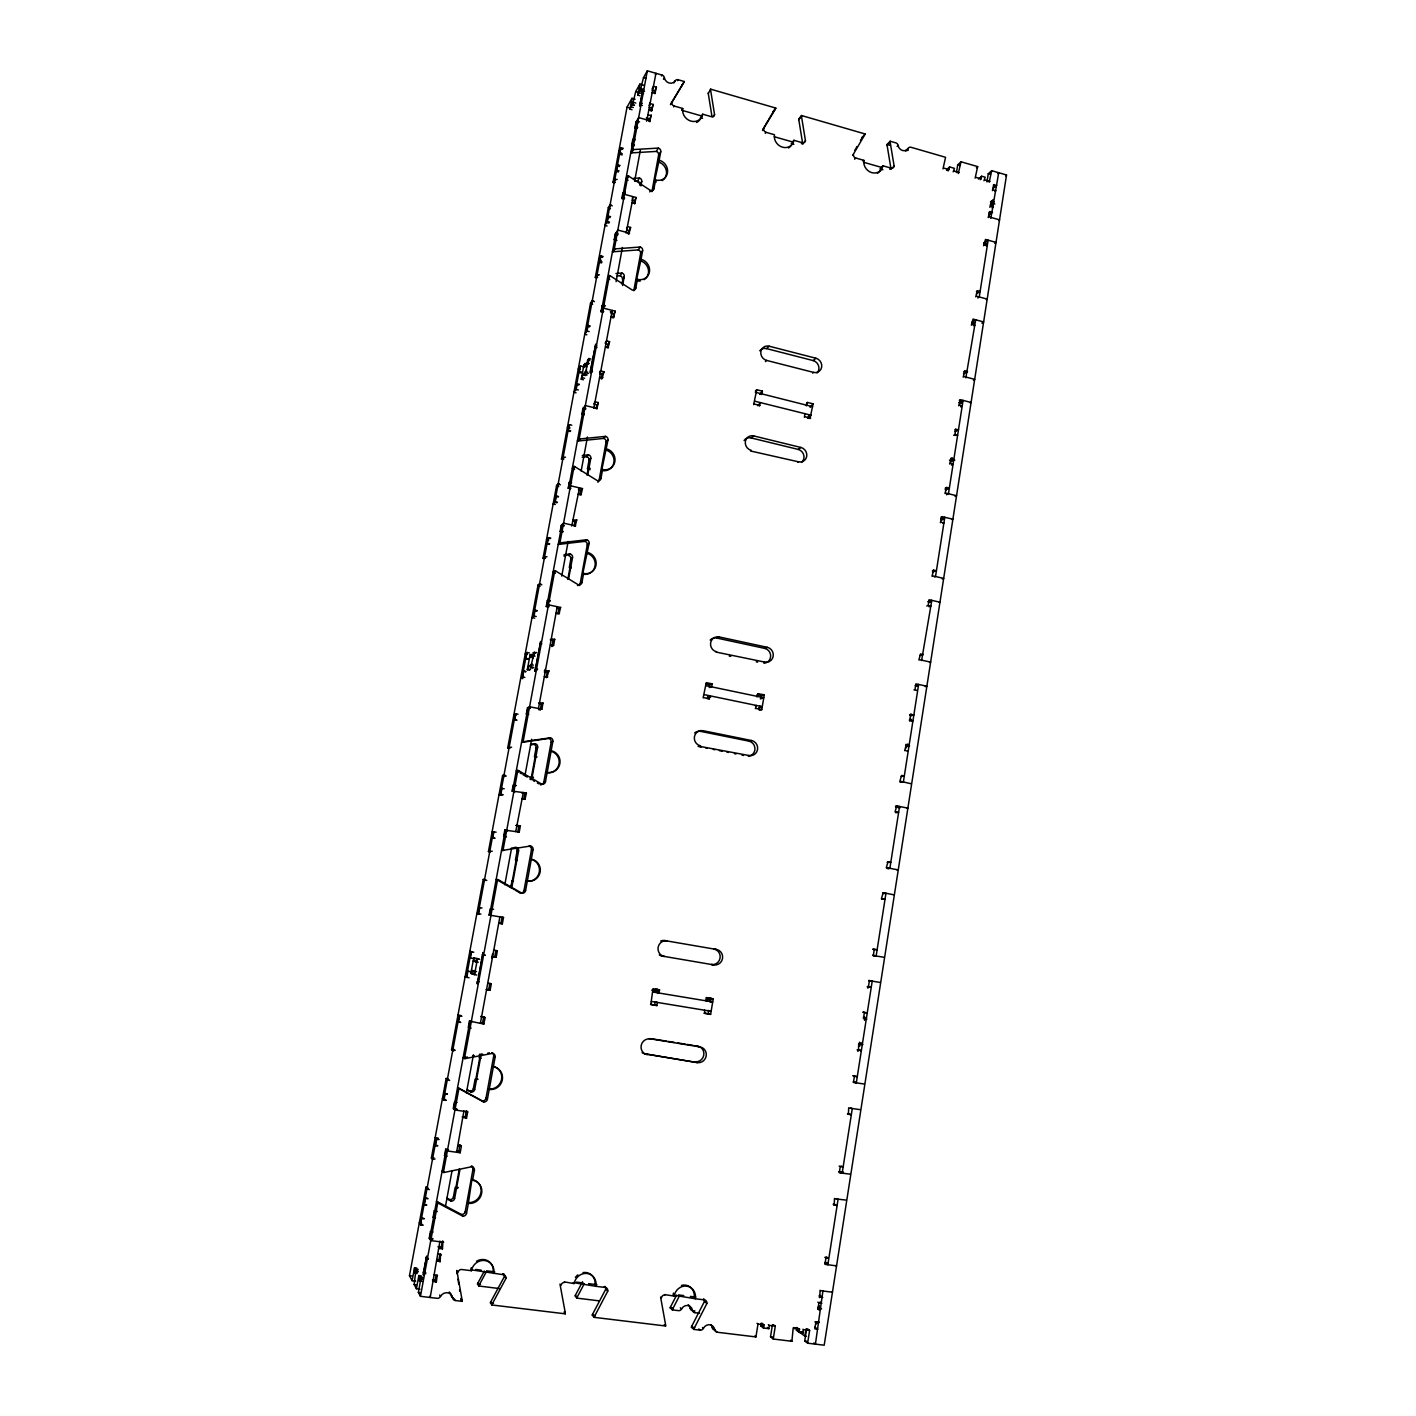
<?xml version="1.0" encoding="UTF-8"?>
<svg xmlns="http://www.w3.org/2000/svg" width="1416" height="1416" viewBox="0 0 1416 1416"><rect width="100%" height="100%" fill="white"/><g stroke="black" fill="none" stroke-linecap="round" stroke-linejoin="round"><path stroke-width="1.5" d="M815.705 1321.747L815.793 1322.916A2.85 0.92 -84.6 0 0 816.625 1323.641L817.28 1321.907M912.364 721.417L910.93 719.186L909.78 721.151M864.486 1020.334C867.052 1014.971 860.432 1017.13 865.318 1018.777M806.624 1328.863L804.731 1340.987L807.616 1343.2L824.2 1345.2L1006.528 174.982L991.713 170.681L988.262 173.761L986.987 181.956M796.889 1327.465L796.447 1330.244L799.297 1332.403L803.261 1332.881L803.031 1329.164M983.925 180.699L985.2 177.23L981.66 176.221L978.456 179.071M806.447 1336.332L804.837 1336.138L805.934 1329.075M807.616 1343.2L809.616 1330.42L807.633 1328.934M989.165 182.204L991.713 170.681M985.518 244.437L983.713 242.879M817.634 1309.18L818.926 1305.676L819.103 1310.189M819.439 1297.64L819.245 1295.392M858.008 1051.468L857.388 1049.716M859.477 1042.176L859.636 1046.247L861.016 1042.548M867.92 988.244L867.3 986.492L871.283 987.147L868.45 986.669L869.406 980.598M906.151 744.285L906.293 747.843L907.762 743.984M909.762 715.558L910.86 714.195M945.18 489.635L946.242 488.343M950.844 458.996L950.986 462.129L952.525 458.058M955.357 430.163L955.127 431.65L958.49 429.668L954.968 429.49M989.395 212.949L989.058 215.108L992.528 212.205L989.023 212.188M991.094 202.187L990.935 206.205L992.988 199.603M993.643 185.921L993.271 188.257L996.74 185.248L993.253 185.248M814.82 1327.111L817.758 1329.252L814.837 1328.881L815.828 1322.509L814.926 1321.854M821.545 1308.88L817.917 1309.251L818.908 1302.897L817.811 1302.136M819.793 1295.463L822.731 1297.445L819.811 1297.074L820.076 1290.242M835.794 1265.426L836.555 1265.886L824.944 1264.346L825.935 1258.027L824.82 1257.355M833.405 1203.865L837.121 1205.494L834.236 1205.087L834.466 1198.449M850.043 1174.13L839.281 1172.802L840.272 1166.572L839.139 1166.058M847.565 1113.542L851.317 1114.764L848.45 1114.321L848.662 1107.861M864.079 1084.001L853.441 1082.443L854.414 1076.284L853.069 1075.877M858.273 1049.858L861.353 1050.654L858.503 1050.194L858.68 1043.875M866.857 1019.113L863.441 1018.6L864.397 1012.511M873.353 955.375L874.292 949.322L877.124 949.817L872.929 949.18M881.442 898.664L883.177 892.7L893.585 894.753M886.274 867.813L888.009 861.831L890.806 862.362L887.106 862.326M895.036 811.917L896.77 805.934L907.886 808.129L906.877 808.235M899.815 781.455L901.532 775.455L904.311 776.021L901.302 776.446M904.647 750.639L906.364 744.621L909.585 745.931M909.373 720.443L911.09 714.425L913.851 715.009L910.612 715.735M913.957 689.946L914.966 689.68L915.887 683.875L926.878 686.247L925.232 686.672M918.86 659.98L920.577 653.944L923.32 654.546L919.71 655.466M926.737 606.013L928.17 605.464L929.073 599.729L939.958 602.207L939.127 602.526M931.976 576.224L933.693 570.17L936.418 570.807L932.436 572.029M940.366 522.699L942.082 516.645L952.897 519.23L952.048 519.637M944.932 493.511L946.649 487.458L949.357 488.113L946.012 489.83M949.57 463.988L951.287 457.917L954.809 460.147M953.676 435.314L954.933 434.57L955.818 428.995M958.685 405.808L960.402 399.719L971.093 402.463L970.243 402.994M963.181 377.134L964.898 371.045L967.57 371.735L963.5 373.789M971.323 325.202L973.04 319.096L983.642 321.945L981.908 323.149M975.748 296.882L977.465 290.758L980.12 291.484L976.367 293.962M983.589 245.747L985.501 239.446L996.032 242.401L994.722 243.428M988.173 217.586L989.89 211.462M989.802 207.249L991.519 201.107L994.138 201.868L992.404 203.338L994.864 204.028M992.404 190.629L994.12 184.505M772.446 1324.668L770.499 1336.828L773.242 1339.023L791.898 1341.288L793.208 1327.943M975.128 178.151L977.677 166.61L961.022 161.778L957.694 164.893L956.473 172.469M804.837 1336.138L798.907 1331.659L799.102 1330.491M799.297 1332.403L799.084 1328.668M980.385 179.673L981.66 176.221M710.92 1324.562A6.567 6 -67.6 0 1 712.266 1327.571A3.275 2.991 -68 0 0 714.744 1330.067L717.222 1332.244L755.932 1336.934L758.003 1324.066L756.994 1323.27M943.003 168.893L945.569 157.3L911.037 147.282A2.938 2.602 54.2 0 0 908.222 148.361L905.868 150.769M768.339 1324.668L769.366 1325.465L768.853 1328.668L763.419 1328.013L760.728 1325.872L761.135 1323.27M763.419 1328.013L763.932 1324.792L761.914 1323.199M948.101 170.61L949.57 166.946L954.437 168.345L953.163 171.832M773.242 1339.023L775.295 1326.19L773.401 1324.721M958.26 173.548L961.022 161.778M704.071 1013.254L710.62 1014.405L713.221 998.829L706.743 997.59M760.126 710.124L761.755 709.646L764.268 694.76L757.861 693.769M809.987 418.623L813.085 403.861L807.492 402.445L806.447 403.259M704.672 1013.431L704.602 1010.139M706.088 997.554L707.31 997.855L706.779 1000.953L705.876 1000.74M755.347 708.637L756.498 705.469L755.365 705.823M758.498 693.557L756.87 696.902M804.394 417.224L804.872 414.375M807.492 402.445L806.324 405.843M710.62 1014.405L708.195 1013.75L708.708 1010.652M710.142 1002.121L710.797 998.262M759.224 710.053L759.896 705.965M761.153 698.566L761.649 695.61L764.268 694.76M808.217 418.41L808.748 415.207M810.058 407.419L813.085 403.861M656.847 1005.572L654.652 1004.953L655.183 1001.838L657.378 1002.44L656.847 1005.572L650.811 1004.581L652.971 988.757M703.115 697.822L706.283 682.636L712.124 683.857L711.611 686.849L709.965 687.45M753.648 404.622L756.746 389.736L762.428 391.152L761.295 394.568M657.343 989.359L656.794 992.474L658.989 993.023L659.537 989.89L655.466 989.058M707.327 698.725L707.681 696.672L710.071 695.84L708.956 699.044M709.257 687.539L709.735 684.76L712.124 683.857M757.737 405.666L760.445 402.622L759.312 406.02M759.666 394.427L762.428 391.152M642.899 90.925L642.97 89.881L639.607 106.094L642.899 90.925L644.528 91.385M423.384 1272.4L423.331 1275.037L426.676 1256.081L423.384 1272.4L425.791 1272.701M492.007 958.172L492.467 954.101M468.377 1203.352L471.9 1179.546L472.59 1180.289A11.841 11.151 -55.5 0 1 481.652 1193.334A11.841 11.151 -55.5 0 1 468.377 1203.352L466.554 1213.247A3.398 3.186 -55.1 0 1 462.749 1216.132L438.588 1203.37A3.416 3.221 -53.2 0 0 437.703 1203.104L436.517 1201.494A3.398 3.204 -53.1 0 1 437.402 1201.759L461.439 1214.45A3.381 3.168 -55 0 0 465.227 1211.6L473.033 1168.997A3.363 3.168 -55.5 0 0 472.094 1166.058M489.21 1089.435L493.352 1066.761A11.594 11.116 -57.5 0 1 502.326 1079.771A11.594 11.116 -57.5 0 1 489.21 1089.435L487.423 1099.188A3.328 3.186 -56.7 0 1 483.67 1101.967L459.757 1088.993A3.345 3.204 -54.3 0 0 458.873 1088.727L457.598 1087.683A3.328 3.186 -54.2 0 1 458.465 1087.966L482.254 1100.869A3.31 3.168 -56.6 0 0 486.007 1098.09L493.671 1056.194A3.292 3.151 -57.6 0 0 491.971 1052.743M515.973 890.611L520.345 893.089A3.186 3.133 -68.9 0 0 524.009 890.505L531.442 849.848A3.168 3.133 -77.3 0 0 528.947 846.166L530.54 846.007A3.186 3.151 -77.7 0 1 533.053 849.706L531.336 859.123A11.186 11.009 -73.4 0 1 540.151 872.061A11.186 11.009 -73.4 0 1 527.318 881.106L531.336 859.123M547.195 772.393L545.496 781.685A3.168 3.115 78.5 0 1 541.868 784.199L540.222 784.641A3.151 3.115 78.6 0 0 543.832 782.145L551.16 742.126A3.133 3.098 66.4 0 0 548.682 738.462L522.486 742.285A3.151 3.115 60.8 0 1 521.584 742.232L523.141 741.577A3.168 3.133 61 0 0 524.044 741.63L550.364 737.789A3.151 3.098 66.5 0 1 552.86 741.471L551.16 750.745A11.045 10.886 72.3 0 1 559.886 763.649A11.045 10.886 72.3 0 1 547.195 772.393L551.16 750.745M579.109 585.605A3.115 3.009 50.5 0 0 580.135 583.852L587.251 545.001L589.091 543.425A3.115 2.991 49.3 0 0 586.631 539.761L560.842 542.77A3.133 3.009 46.7 0 1 559.957 542.7L558.24 544.293A3.115 3.009 46.6 0 0 559.125 544.346L584.808 541.355L586.631 539.761M597.835 482.183A3.098 2.956 47.8 0 0 599.092 480.307L606.083 442.04L607.995 440.004A3.115 2.938 47.3 0 0 605.57 436.358L580.064 438.942A3.133 2.956 45.4 0 1 579.179 438.854L577.392 440.907A3.115 2.938 45.3 0 0 578.277 440.995L603.676 438.411L605.57 436.358M642.634 250.65L640.598 253.535L633.784 290.705L635.819 287.979L637.395 279.359A10.815 9.947 45.9 0 0 649.431 271.978A10.815 9.947 45.9 0 0 641.076 259.252L642.634 250.65A3.08 2.832 45.7 0 0 640.244 247.021L615.234 248.862A3.098 2.85 44.4 0 1 614.385 248.756L612.455 251.659A3.098 2.832 44.4 0 0 613.305 251.747L638.209 249.924L640.244 247.021M660.741 151.724L658.617 155.034L651.926 191.638L654.015 188.487L655.573 179.991A10.762 9.753 45.5 0 0 667.467 172.876A10.762 9.753 45.5 0 0 659.183 160.185L660.741 151.724A3.08 2.779 45.3 0 0 658.369 148.096L633.607 149.547A3.098 2.797 44.3 0 1 632.757 149.441L630.775 152.769A3.08 2.779 44.2 0 0 631.625 152.875L656.263 151.423L658.369 148.096M586.525 553.178A10.903 10.496 50.2 0 1 595.074 565.993A10.903 10.496 50.2 0 1 582.684 574.153L589.091 543.425M605.428 449.863A10.868 10.301 47.8 0 1 613.907 462.625A10.868 10.301 47.8 0 1 601.658 470.501L607.995 440.004M640.262 281.005A10.779 9.93 45.9 0 1 636.368 280.74L641.076 259.252M656.387 181.921A10.744 9.735 45.5 0 1 654.511 181.584L659.183 160.185M472.59 1180.289L474.395 1170.448A3.381 3.186 -55.6 0 0 471.794 1166.713L471.209 1166.094M493.352 1066.761L495.122 1057.062A3.31 3.168 -57.8 0 0 492.573 1053.345L491.671 1052.814M520.345 893.089L521.902 893.177A3.204 3.151 -69.2 0 0 525.584 890.558L527.318 881.106M580.135 583.852L581.941 582.472L583.604 573.445A10.939 10.514 50.2 0 0 596.012 565.25A10.939 10.514 50.2 0 0 587.445 552.417M599.092 480.307L600.968 478.431L602.596 469.546A10.886 10.319 47.8 0 0 614.88 461.651A10.886 10.319 47.8 0 0 606.384 448.854M456.925 1270.842L462.147 1300.384A3.451 3.204 -55 0 1 462.112 1301.357L455.315 1300.525A3.451 3.204 -54.8 0 1 452.678 1297.941A6.903 6.407 -54.3 0 0 440.5 1296.454A3.451 3.204 -53.8 0 1 437.031 1298.313L420.446 1296.313L437.703 1203.104M471.794 1166.713L444.323 1172.413A3.398 3.204 -53.5 0 1 443.385 1172.43L458.873 1088.727M492.573 1053.345L465.404 1058.548A3.328 3.186 -54.9 0 1 464.466 1058.548L497.6 879.548A3.221 3.168 -63.8 0 1 498.467 879.849L521.902 893.177M503.016 850.273A3.204 3.168 -70.9 0 0 503.937 850.308L502.45 850.432A3.186 3.151 -70.3 0 1 501.547 850.414L503.016 850.273L517.813 770.393A3.168 3.151 73.5 0 1 518.663 770.693L541.868 784.199M523.141 741.577L554.789 570.666A3.151 3.044 47.4 0 1 555.621 570.984L578.383 584.826A3.133 3.027 50.6 0 0 581.941 582.472M559.957 542.7L574.082 466.395A3.133 2.974 45.7 0 1 574.914 466.714L597.446 480.697A3.115 2.956 47.9 0 0 600.968 478.431M579.179 438.854L609.429 275.5A3.115 2.867 44.5 0 1 610.243 275.837L632.368 290.103A3.098 2.85 45.9 0 0 635.819 287.979M614.385 248.756L627.89 175.761A3.098 2.814 44.3 0 1 628.704 176.115L650.599 190.523A3.08 2.797 45.4 0 0 654.015 188.487M632.757 149.441L647.324 70.8L662.015 75.066A3.08 2.744 44.8 0 1 664.37 77.703A6.142 5.487 45.1 0 0 675.184 80.836A3.062 2.744 45.4 0 1 678.211 79.756L684.229 81.508A3.062 2.744 45.5 0 1 683.981 82.27L670.741 104.165M445.598 1205.6L451.952 1171.209M466.36 1093.099L473.44 1054.778M504.786 884.858L511.477 848.626M524.894 775.88L531.655 739.24M561.763 576.082L568.152 541.461M581.162 471.032L587.428 437.031M616.102 281.642L622.403 247.464M634.97 179.336L640.421 149.831M545.337 669.131L544.505 672.742M600.384 370.726L599.676 373.966M649.254 105.811L649.838 102.678M432.57 1280.984L436.323 1282.259L435.137 1280.241L436.039 1275.285M436.624 1260.842L440.111 1261.674L438.907 1259.762L439.969 1253.957M438.252 1246.983L439.226 1248.487L442.465 1248.894L441.243 1247.053L442.305 1241.266M460.076 1144.889L461.368 1146.217L460.165 1152.766L458.873 1151.42L459.687 1144.836M466.537 1110.852L467.705 1111.861L466.501 1118.392L465.174 1117.206L466.377 1110.71M483.883 1024.034L482.484 1023.325L483.653 1016.918L480.714 1016.44L485.069 1017.591L483.883 1024.034L469.439 1021.095L468.254 1027.503L470.608 1027.874M490.025 983.43L491.281 983.872L490.095 990.297L488.662 989.731L489.848 983.359M496.184 957.234L494.733 956.844L495.901 950.508L497.352 950.862L496.184 957.234L492.325 956.526M518.822 826.077L517.69 832.307L519.23 832.095L520.38 825.829L516.132 825.44L520.38 825.829M523.778 799.261L524.84 793.438L526.416 793.031L524.982 799.35M540.222 710L541.355 703.876L543.001 703.044L541.868 709.204L538.7 709.699M546.204 677.556L547.249 671.839L548.93 670.865L546.753 677.574M551.921 646.51L553.036 640.457L554.736 639.324L553.603 645.413L552.134 646.386M557.922 613.995L558.895 608.703L560.612 607.429L548.452 604.827L546.24 606.544L548.505 607.021M574.117 526.044L574.949 521.566L576.737 519.884L572.719 520.15M579.87 494.839L580.684 490.396L582.507 488.573L570.489 485.776L568.17 488.237L570.4 488.75M595.8 408.445L598.331 402.569L595.375 401.843L593.977 403.507M601.251 378.886L602.119 374.143L604.013 371.788L601.039 371.063L599.552 372.107M606.986 347.752L609.553 341.645L606.597 340.902L605.305 342.619M612.509 317.75L615.181 311.166L603.375 308.139L600.88 311.644L603.074 312.21M628.014 233.64L630.598 227.445L627.677 226.666L626.562 228.348M633.642 203.09L636.103 197.497L624.456 194.311L621.836 198.488L624.014 199.09M648.74 121.157L651.254 115.227L647.855 115.28M650.652 110.784L653.236 104.465L650.369 103.633L649.325 105.403M653.962 92.854L656.422 87.19L653.555 86.358L652.121 88.836M436.323 1282.259L437.243 1275.073M440.111 1261.674L440.571 1253.833M442.465 1248.894L442.925 1241.106M503.512 917.462L502.025 917.267L500.857 923.586L502.344 923.816L503.512 917.462L489.086 915.055L490.255 908.753L493.653 909.302M559.055 613.818L560.612 607.429M575.179 526.292L576.737 519.884M580.949 494.98L582.507 488.573M596.791 408.994L598.331 402.569M601.977 378.815L604.013 371.788M608.013 348.088L609.553 341.645M613.376 317.945L615.181 311.166M628.793 234.295L630.598 227.445M634.563 203.957L636.103 197.497M649.714 121.723L651.254 115.227M651.555 111.174L653.236 104.465M654.865 93.686L656.422 87.19M446.943 1198.078L449.81 1199.6A3.221 3.044 -54.1 0 0 453.439 1196.874L455.173 1187.458A11.257 10.638 -54.5 0 0 458.182 1187.44M466.961 1089.541L469.811 1091.081A3.168 3.027 -55.5 0 0 473.387 1088.444L475.103 1079.169A11.045 10.585 -56.1 0 0 478.077 1079.204M480.661 1058.23A11.062 10.62 -56.2 0 0 479.723 1058.035L479.705 1054.159M510.45 887.106L512.327 880.929A10.673 10.532 -69.8 0 0 513.265 881.053M517.3 860.486A10.655 10.514 -69.7 0 0 515.442 859.972L517.106 851.016A3.044 3.009 -73.4 0 0 514.698 847.494L514.875 847.476M530.257 779.561L531.425 777.119A10.532 10.425 72.5 0 0 533.319 777.295M536.292 757.241A10.514 10.408 72.5 0 0 534.452 756.71L536.08 747.878A3.009 2.974 65.6 0 0 533.708 744.374L530.575 744.834M571.073 568.099A10.425 10.071 49.1 0 0 569.285 567.533L570.86 558.966L572.542 557.515A2.991 2.885 48.3 0 0 570.205 554.01L564.028 554.736M590.153 469.67A10.39 9.877 46.9 0 0 587.481 468.643L589.038 460.2L590.791 458.324A2.974 2.832 46.5 0 0 588.472 454.819L582.365 455.456M621.518 283.82L624.244 276.545A2.956 2.726 45.1 0 0 621.943 273.058L615.96 273.518M639.696 185.036L641.731 181.478A2.956 2.673 44.8 0 0 639.466 178.009L633.518 178.381M457.757 1188.272A11.293 10.655 -54.6 0 1 455.775 1188.183L459.315 1168.979M476.714 1079.753A11.062 10.62 -56.2 0 1 475.758 1079.647L479.723 1058.035M512.327 880.929L516.185 859.937A10.673 10.532 -69.8 0 1 517.106 860.149M531.425 777.119L535.23 756.427A10.532 10.425 72.5 0 1 537.071 756.958M567.816 579.392L570.117 566.842A10.443 10.089 49.1 0 1 571.02 567.073M586.985 475.156L588.366 467.74A10.408 9.894 47 0 1 590.136 468.324M446.677 1198.839L450.996 1201.122A3.239 3.062 -54.2 0 0 454.642 1198.379L459.828 1170.253M466.802 1089.771L471.085 1092.09A3.186 3.044 -55.6 0 0 474.696 1089.435L481.175 1054.212M511.831 887.531L518.575 850.892A3.044 3.009 -73.8 0 0 516.698 847.511M531.885 778.552L537.638 747.294A3.009 2.974 65.7 0 0 535.248 743.754L530.522 744.444M568.683 578.542L572.542 557.515M587.835 474.431L590.791 458.324M622.597 285.483L624.244 276.545M640.917 185.885L641.731 181.478M415.667 1281.126L412.127 1280.701L409.472 1275.674L425.951 1187.174A3.239 3.062 -52.3 0 1 426.8 1187.422L428.234 1188.183M435.031 1158.996L433.385 1159.332A3.239 3.08 -52.6 0 1 432.482 1159.35L431.367 1158.023L446.182 1078.461A3.186 3.044 -53 0 1 447.031 1078.726L448.447 1079.488M455.244 1050.265L453.616 1050.583A3.186 3.062 -53.6 0 1 452.731 1050.566L451.527 1049.752L483.228 879.442L484.573 879.442A3.08 3.044 -60.2 0 1 485.405 879.725L486.803 880.522M488.431 851.565L489.777 851.441A3.062 3.044 -65.7 0 0 490.662 851.476L489.299 851.582A3.044 3.027 -65.2 0 1 488.431 851.565L502.591 775.472L504.007 774.995A3.027 3.009 74.1 0 1 504.822 775.278L506.22 776.092M510.149 747.825L508.574 748.055A3.009 2.991 58.7 0 1 507.707 748.002L538.045 585.02L539.602 583.693A3.009 2.92 46.2 0 1 540.416 583.994L541.779 584.826M545.408 558.205L543.868 558.4A2.991 2.885 45.5 0 1 543.018 558.329L556.594 485.476L558.205 483.706A2.991 2.85 44.8 0 1 559.001 484.006L560.364 484.856M563.851 459.103L562.329 459.262A2.991 2.832 44.5 0 1 561.479 459.173L590.543 303.059L592.295 300.493A2.974 2.761 43.9 0 1 593.092 300.829L594.419 301.679M597.64 277.465L596.136 277.571A2.956 2.744 43.8 0 1 595.304 277.483L608.314 207.656L610.119 204.701A2.974 2.708 43.8 0 1 610.898 205.037L612.225 205.904M615.305 182.469L613.818 182.576A2.956 2.69 43.7 0 1 613.004 182.469L627.023 107.191L631.979 98.306L635.111 99.209M445.863 1100.055L443.58 1099.719L459.209 1015.679M478.201 913.639L493.423 831.847L496.113 832.183M501.211 795.226L498.998 794.801L500.397 794.429L515.353 714.036M522.185 677.273L526.734 652.865M533.513 616.42L548.08 538.133L550.258 538.611M569.073 425.349L554.753 502.308L556.913 502.804M575.622 390.126L579.976 366.744M586.472 331.84L600.419 256.845L602.526 257.411M423.048 1225.265L420.729 1224.964L421.561 1218.061L423.88 1218.362M426.8 1205.14L424.481 1204.839L425.296 1197.971L427.614 1198.29M437.81 1145.898L435.509 1145.562L436.677 1139.278L435.172 1137.632L438.217 1138.057M460.82 1015.484L457.988 1015.042L459.634 1015.909L458.483 1022.087L460.749 1022.44M467.935 971.252L466.784 977.394L469.068 977.766M470.395 957.977L471.546 951.853L473.811 952.225M479.139 913.869L476.891 913.479L478.643 913.709L479.776 907.621M501.972 788.323L500.857 794.305L503.087 794.712M518.044 714.23L515.831 713.788L514.734 719.7L516.946 720.142M522.893 678.618L520.716 678.175L522.681 676.954L523.778 671.078L525.991 671.538M527.832 659.166L525.637 658.705L527.23 652.51L529.425 652.971M534.717 618.173L531.991 617.606L534.027 616.013L535.106 610.19L537.301 610.668M549.178 544.364L547.019 543.886L548.611 537.62L550.789 538.098M555.284 504.485L553.143 503.99L555.284 501.742L556.346 496.007L558.524 496.52M570.17 431.508L568.011 430.995L569.621 424.676L571.781 425.189M576.064 392.816L573.94 392.303L576.188 389.4L577.232 383.771L579.374 384.302M581.056 372.886L578.932 372.355L580.542 365.983L582.684 366.514M586.861 334.813L584.737 334.264L587.038 331.025L588.082 325.45L590.207 325.999M601.517 262.916L599.393 262.367L601.021 255.924L603.128 256.491M607.092 225.976L605.004 225.409L607.411 221.569L608.438 216.082L610.544 216.648M618.42 171.956L616.332 171.389L617.96 164.911L620.049 165.477M622.137 154.928L619.518 154.202L621.146 147.707L623.252 148.291M412.127 1280.701L414.534 1267.798L416.888 1268.099M632.049 109.74L629.961 109.138L631.979 98.306M417.047 1273.674L414.64 1272.294L414.534 1267.798M629.961 109.138L632.917 102.058L635.819 103.085M475.192 974.261L470.873 973.376L473.758 957.871L478.077 958.703M529.513 670.193L527.301 669.733L530.044 654.918L534.416 654.918M583.427 379.789L581.268 379.258L583.905 365.062L585.074 363.505L588.33 364.319M415.277 1273.462L415.879 1270.223L417.649 1270.435M634.527 105.386L632.421 104.784L632.917 102.058M471.74 973.695L472.325 970.58L474.625 970.951M527.301 669.733L528.876 666.122L531.655 666.688M531.071 654.227L530.522 657.201L533.319 657.767M581.268 379.258L582.967 374.886L585.675 375.559M585.074 363.505L584.543 366.355L586.72 366.886M420.003 1289.179L416.41 1288.737L414.162 1284.524L415.879 1270.223M643.607 85.19L639.89 84.11L635.731 91.562L632.421 104.784M478.289 962.207L475.971 961.818L476.555 958.685L477.44 958.951L474.519 974.668L473.634 974.35L474.218 971.217L476.537 971.606M532.805 668.157L530.558 667.697L531.106 664.688L533.354 665.148M536.646 652.475L533.336 652.723L532.788 655.714L535.018 656.174M587.162 374.974L584.985 374.444L585.516 371.558L587.693 372.107M591.021 359.062L588.844 358.531L587.64 360.106L587.109 362.974L589.286 363.505M416.41 1288.737L418.853 1275.568L421.26 1275.869M530.558 667.697L534.381 652.015M584.985 374.444L588.844 358.531M639.979 95.739L637.837 95.138L639.89 84.11M422.481 1281.445L419.472 1281.073L418.853 1275.568M637.837 95.138L640.581 88.412L643.554 89.42M419.472 1281.073L420.074 1277.781L422.481 1278.064M642.209 91.81L640.067 91.19L640.581 88.412M420.446 1296.313L418.357 1292.383L420.817 1279.091L420.074 1277.781M647.324 70.8L643.466 77.703L640.067 91.19M443.686 1242.239L430.765 1240.593L429.225 1238.186L430.446 1231.566L432.853 1231.885M435.296 1218.061L433.101 1217.264L434.323 1210.68L436.73 1210.999M446.713 1156.412L444.5 1155.704L445.704 1149.172L448.093 1149.509M519.23 832.095L504.822 830.095L503.671 836.343L505.99 836.768M528.628 714.407L526.345 713.947L527.478 707.823L529.584 706.743L541.868 709.204M546.24 606.544L547.355 600.508L550.187 600.561M562.984 531.956L560.17 531.319L561.285 525.371L563.586 523.141L575.622 525.867M568.17 488.237L569.25 482.307L571.515 482.077M584.082 414.888L581.852 414.339L582.932 408.481L585.339 405.56L597.251 408.445M600.88 311.644L602.561 305.006L605.322 305.714M616.933 240.437L614.208 239.711L615.252 234.012L617.836 230.047L629.536 233.18M621.836 198.488L622.898 192.824L625.182 192.222M633.802 146.184L631.642 145.583L632.687 139.954L633.341 138.839L634.97 139.281M637.094 128.413L634.934 127.794L635.979 122.201L638.669 117.581L650.227 120.856M467.705 1111.861L454.943 1109.985L453.616 1108.799L469.882 1021.325M489.564 915.125L505.317 830.024L507.636 830.449M514.84 791.544L512.521 791.101L528.009 707.558L530.292 708.018M477.971 981.571L483.051 952.525L477.157 983.819L477.298 981.306L479.157 981.748M717.222 1332.244A3.292 3.009 -68.1 0 1 714.744 1329.748A6.602 6.036 -67.7 0 0 703.38 1328.367A3.31 3.027 -67.4 0 1 700.177 1330.173L693.805 1329.412L691.415 1327.235A3.292 3.009 -67.1 0 1 691.698 1326.332L704.442 1301.463A3.275 3.009 -67.9 0 0 703.929 1299.074M693.805 1329.412A3.31 3.027 -67.1 0 1 694.088 1328.491L706.885 1303.499A3.292 3.027 -67.9 0 0 704.407 1299.906L703.486 1299.127M699.61 1313.252L694.867 1312.667A3.151 2.885 -67.4 0 1 692.477 1310.278A6.301 5.788 -67 0 0 681.574 1308.933A3.151 2.903 -66.7 0 1 678.512 1310.65L672.388 1309.906L670.193 1307.906A3.151 2.885 -66.4 0 1 670.476 1307.039L676.6 1295.144M672.388 1309.906A3.151 2.903 -66.5 0 1 672.653 1309.021L679.591 1295.587M660.599 1297.074L665.644 1325.057A3.328 3.062 -65.6 0 1 665.609 1325.995L594.207 1317.358L592.277 1315.198A3.345 3.08 -62.4 0 1 592.561 1314.296L605.783 1289.126A3.328 3.08 -63.1 0 0 605.075 1286.454M594.207 1317.358A3.363 3.098 -62.5 0 1 594.49 1316.42L607.765 1291.127A3.345 3.098 -63.2 0 0 605.234 1287.48L604.243 1286.471M598.614 1300.791L576.861 1298.118L575.091 1296.153A3.186 2.956 -61.7 0 1 575.374 1295.268L582.525 1281.745M576.861 1298.118A3.204 2.974 -61.8 0 1 577.144 1297.233L584.312 1283.639M954.827 435.402L955.641 434.57L955.995 435.491M559.975 1284.047L565.285 1312.88A3.381 3.133 -60.7 0 1 565.25 1313.836L491.883 1304.968L490.414 1302.844A3.398 3.151 -57 0 1 490.715 1301.923L504.432 1276.453A3.381 3.151 -57.4 0 0 503.724 1273.745M491.883 1304.968A3.416 3.168 -57 0 1 492.184 1304.03L505.955 1278.418A3.398 3.168 -57.5 0 0 503.37 1274.719L502.609 1273.727M499.689 1288.595L478.838 1286.011L477.511 1284.082A3.257 3.027 -56.2 0 1 477.794 1283.197L484.378 1271.037M478.838 1286.011A3.275 3.027 -56.3 0 1 479.121 1285.126L486.555 1271.373M655.307 74.446L655.962 73.296L646.652 121.192M854.786 150.291L855.494 149.052M856.202 147.813L856.91 146.591M860.45 140.432L861.158 139.211M852.733 155.282L864.804 134.697A2.956 2.637 52.4 0 0 865.052 133.954L801.509 115.528L798.819 118.909A2.974 2.655 50.2 0 0 798.801 119.723L802.748 144.007M652.068 92.748L655.396 92.783M661.484 75.968L662.015 75.066M621.146 147.707L618.686 151.972L620.757 152.556M634.934 127.794L635.607 126.661L637.766 127.263M663.449 79.296L664.37 77.703M648.811 110.129L652.21 110.076M762.693 129.635L763.419 128.396M764.162 127.139L764.888 125.9M765.614 124.661L767.808 120.926M768.552 119.687L773.738 111.174M762.498 130.449L775.508 108.802A3.009 2.69 49.1 0 0 775.756 108.058L710.62 89.155L708.283 93.544L711.982 116.572M617.96 164.911L617.341 165.955L619.429 166.522M631.642 145.583L632.315 144.467L634.474 145.069M613.004 182.469L614.827 179.407A2.974 2.69 43.8 0 0 615.659 179.513L617.146 179.407M613.818 182.576L615.659 179.513M631.625 152.875L633.607 149.547M673.963 82.871L675.184 80.836M677.662 80.659L678.211 79.756M670.423 104.678L684.229 81.508M627.89 175.761L625.907 178.982A3.08 2.797 44.3 0 1 626.722 179.336L628.085 180.221M608.314 207.656A2.956 2.69 43.7 0 1 609.092 207.993L610.898 205.037M626.722 179.336L628.704 176.115M673.627 106.908L674.175 106.023A3.062 2.744 45.5 0 1 671.821 102.412M608.438 216.082L607.836 217.055L609.924 217.621M681.786 110.023L682.76 108.483L674.175 106.023M634.563 181.248L637.519 181.071L639.466 178.009M632.191 198.258L633.2 196.7L626.12 233.144M631.642 203.178L635.058 203.196M601.021 255.924L598.649 259.588L601.269 260.279M614.208 239.711L616.491 239.18M654.511 181.584L655.573 179.991M649.696 191.903L650.599 190.523M696.53 122.449A10.673 9.576 46.2 0 0 701.575 115.935L702.708 114.2L711.239 116.643A3.044 2.726 47 0 0 714.567 114.661L710.602 89.987A3.044 2.708 46.8 0 1 710.62 89.155M595.304 277.483L597.074 274.828A2.974 2.744 43.9 0 0 597.906 274.916L599.41 274.793M596.136 277.571L597.906 274.916M613.305 251.747L615.234 248.862M713.098 116.82L714.567 114.661M609.429 275.5L607.517 278.279A3.098 2.867 44.5 0 1 608.331 278.616L609.712 279.501M590.543 303.059A2.956 2.744 43.9 0 1 591.339 303.378L593.092 300.829M608.331 278.616L610.243 275.837M617.093 275.961L620.084 275.731L621.943 273.058M588.082 325.45L587.498 326.282L589.622 326.813M610.951 312.157L612.225 310.405L593.817 408.268M636.368 280.74L637.395 279.359M610.685 316.865L614.101 316.954M580.542 365.983L578.259 369.027L580.383 369.558M773.508 111.067L773.171 111.492A2.991 2.673 49 0 1 772.924 112.253M773.826 110.643L775.773 108.058M773.897 110.961L775.508 108.802M583.374 367.894L588.313 361.399M765.277 133.387L766.074 132.343L774.446 134.732A10.514 9.399 49.9 0 0 782.499 147.193A10.514 9.399 49.9 0 0 793.916 140.308L802.217 142.697A2.991 2.673 50.6 0 0 805.456 140.733L801.491 116.342A2.991 2.655 50.3 0 1 801.509 115.528M581.799 376.408L586.702 370.019M577.232 383.771L576.666 384.515L578.808 385.028M798.801 119.723L801.491 116.342M599.499 377.506L602.933 377.647M788.553 147.972A10.478 9.381 49.9 0 0 792.571 141.954L793.916 140.308M569.621 424.676L567.409 427.366L570.082 428.004M801.368 143.724L802.217 142.697M802.907 143.812L805.456 140.733M581.852 414.339L584.118 414.021M561.479 459.173L563.125 457.297A2.991 2.85 44.6 0 0 563.957 457.368L565.497 457.209M562.329 459.262L563.957 457.368M578.277 440.995L580.064 438.942M865.052 133.954L861.848 137.972A2.956 2.62 52.4 0 0 862.096 137.228M854.627 159.212L855.724 158.008L863.884 160.344A10.337 9.204 53.3 0 0 871.796 172.646A10.337 9.204 53.3 0 0 882.876 165.778L890.983 168.097A2.938 2.62 53.9 0 0 894.133 166.15L890.151 142.042A2.938 2.602 53.5 0 1 890.168 141.228L895.85 142.874A2.938 2.602 53.7 0 1 898.08 145.423A5.876 5.204 53.9 0 0 908.222 148.361M574.082 466.395L572.312 468.324A3.115 2.974 45.6 0 1 573.144 468.643L574.56 469.51M556.594 485.476A2.991 2.85 44.7 0 1 557.391 485.776L559.001 484.006M573.144 468.643L574.914 466.714M582.153 457.191L586.72 456.713L588.472 454.819M863.052 161.247L863.884 160.344M556.346 496.007L557.975 497.087M894.133 166.15L891.053 169.283L887.106 145.282A2.92 2.602 53.5 0 1 887.106 144.467L890.168 141.228M887.106 145.282L890.151 142.042M587.481 468.643L588.366 467.74M897.125 146.432L898.08 145.423M877.477 173.318A10.319 9.186 53.3 0 0 881.354 167.353L882.876 165.778M908.293 150.096L907.904 150.485A2.92 2.584 54.2 0 0 905.744 150.839M889.832 169.283L890.983 168.097M578.489 488.909L579.498 487.865L571.728 526.026M577.958 494.272L581.41 494.52M601.658 470.501L602.596 469.546M548.611 537.62L546.505 539.655L548.665 540.133M560.17 531.319L563.002 531.283M946.685 169.654L949.57 166.946M759.737 350.761A7.505 6.921 53.8 0 1 766.569 348.619L769.171 346.212L815.899 358.23A7.487 6.885 56.2 0 1 821.669 367.08A7.487 6.885 56.2 0 1 813.51 372.39L812.642 373.098M543.018 558.329L544.594 556.877A3.009 2.903 45.6 0 0 545.443 556.948L547.001 556.754M543.868 558.4L545.443 556.948M559.125 544.346L560.842 542.77M976.403 167.778L977.677 166.61M765.419 361.611L766.711 360.443L813.51 372.39M997.731 173.566L998.705 172.717L990.811 218.329M755.471 390.851L756.746 389.736M1005.555 175.832L1006.528 174.982M563.904 556.01L570.205 554.01M995.023 191.39L995.89 190.629L993.271 189.886M554.789 570.666L553.09 572.117A3.133 3.027 47.3 0 1 553.922 572.436L555.355 573.303M538.045 585.02A2.991 2.903 46.1 0 1 538.859 585.321L540.416 583.994M553.922 572.436L555.621 570.984M990.439 202.028L991.519 201.107M992.421 207.993L993.289 207.267L990.669 206.506M766.569 348.619L813.12 360.567L815.899 358.23M535.071 671.379L540.7 641.43L535.036 671.379M998.669 220.56L999.554 219.852L989.041 216.878M983.554 243.888L988.138 240.189L979.253 296.953L977.837 298.015M986.421 246.313L987.288 245.623L984.651 244.879M744.073 440.482A7.54 7.045 56.1 0 1 751.206 437.951L753.737 435.933L800.89 447.456A7.522 6.992 58.7 0 1 806.713 456.341A7.522 6.992 58.7 0 1 798.482 461.811L797.792 462.271M535.106 610.19L536.788 611.075M582.684 574.153L583.604 573.445M750.462 450.978L798.482 461.811M577.48 585.516L578.383 584.826M807.474 418.021L811.173 415.242L754.781 401.206M976.403 291.572L977.465 290.758M557.143 607.11L538.399 708.797M555.815 613.323L559.497 613.5M986.332 299.75L987.2 299.112L976.615 296.245M971.995 322.459L975.695 319.804L965.836 377.842M751.206 437.951L798.146 449.403L800.89 447.456M973.978 325.91L974.827 325.308L972.173 324.583M527.23 652.51L525.23 653.873L527.425 654.334M551.266 638.97L554.736 639.324M529.495 657.874L533.832 655.006M963.623 371.877L964.898 371.045M973.412 380.178L974.686 379.346L964.03 376.585M527.849 666.777L532.168 664.015M523.778 671.078L525.478 671.857M959.34 400.374L960.402 399.719M959.411 402.693L963.075 400.409L948.472 493.741L946.525 494.75M960.721 406.888L962.207 405.967L959.535 405.277M544.328 676.582L547.797 676.972M951.41 465.121L953.092 464.2L950.402 463.528M945.198 488.219L946.649 487.458M515.831 713.788L513.884 714.797L516.097 715.222M538.806 703.009L543.001 703.044M955.074 496.45L956.561 495.706L945.782 493.087M526.345 713.947L528.593 714.036M940.843 517.247L942.082 516.645M940.897 519.159L944.791 517.283L935.516 576.524L934.418 576.967M943.074 523.354L943.906 522.947L941.197 522.309M710.195 640.032A7.611 7.292 66.1 0 1 716.761 638.05L719.186 636.935L767.277 647.307A7.593 7.222 68.9 0 1 773.189 656.245A7.593 7.222 68.9 0 1 764.782 662.104L763.967 662.405M716.018 652.068L764.782 662.104M932.454 570.701L933.693 570.17M507.707 748.002L509.14 747.418A3.027 3.009 59 0 0 510.008 747.453L511.583 747.223M508.574 748.055L510.008 747.453M522.486 742.285L524.044 741.63M716.761 638.05L764.658 648.369L767.277 647.307M942.277 578.949L943.675 578.401L932.808 575.887M533.708 744.374L535.248 743.754M548.682 738.462L550.364 737.789M536.08 747.878L537.638 747.294M551.16 742.126L552.86 741.471M928.223 601.694L931.799 600.349L921.586 660.582M929.038 606.774L930.896 606.083L928.17 605.464M517.813 770.393L516.274 770.906A3.151 3.133 73.5 0 1 517.123 771.207L518.575 772.056M502.591 775.472A3.027 3.009 74.2 0 1 503.423 775.756L504.822 775.278M517.123 771.207L518.663 770.693M760.286 698.831L763.755 697.734L705.77 685.627M758.781 707.717L762.268 706.673L704.212 694.619M929.515 662.458L930.631 662.122L919.674 659.732M694.601 732.975A7.664 7.399 74.8 0 1 700.708 731.382L703.062 730.691L751.595 740.533A7.664 7.328 76.7 0 1 757.56 749.489A7.664 7.328 76.7 0 1 749.082 755.525L748.427 755.666M543.832 782.145L545.496 781.685M512.521 791.101L526.416 793.031M698.849 746.197L749.082 755.525M916.913 690.477L914.966 689.68M700.708 731.382L749.029 741.17L751.595 740.533M521.796 798.783L525.265 799.279M909.692 714.744L911.09 714.425M911.32 721.187L912.948 720.832L910.187 720.266M431.367 1158.023A3.221 3.062 -52.5 0 0 432.269 1158.005L433.916 1157.668M464.466 1058.548L463.156 1057.646A3.31 3.186 -54.7 0 0 464.076 1057.663L467.475 1057.009M472.555 1056.035L474.254 1055.716M479.316 1054.743L482.697 1054.106M487.759 1053.132L489.44 1052.814M451.527 1049.752A3.168 3.044 -53.4 0 0 452.412 1049.769L454.04 1049.451M907.408 751.206L905.444 750.498M489.299 851.582L492.255 851.211M511.388 848.131L516.167 847.352M502.45 850.432L530.54 846.007M515.743 831.564L523.336 792.447L521.761 792.854L524.84 793.438M900.187 782.34L903.39 781.898L918.63 684.459L915.391 685.344L918.117 685.928M910.895 783.685L900.611 781.349M895.567 806.058L896.77 805.934M895.549 806.89L899.549 806.483L889.868 868.327L887.23 868.362L888.788 868.769M895.62 812.678L898.611 812.395L895.832 811.846M517.106 851.016L518.575 850.892M531.442 849.848L533.053 849.706M896.912 869.92L898.257 869.902L887.071 867.796M497.6 879.548L496.149 879.548A3.204 3.168 -63.4 0 1 497.016 879.832L504.308 883.991M483.228 879.442A3.062 3.027 -59.8 0 1 484.06 879.725L485.405 879.725M497.016 879.832L498.467 879.849M524.009 890.505L525.584 890.558M872.575 955.269L876.168 955.871L885.974 893.231L882.823 893.142L884.911 893.531M883.832 957.251L873.053 955.499L874.115 955.747M758.003 1324.066L763.932 1324.792M769.366 1325.465L775.295 1326.19M793.916 1328.491L799.81 1329.199M803.757 1329.695L809.616 1330.42M760.728 1325.872L763.773 1326.243M796.447 1330.244L799.403 1330.615M414.162 1284.524L415.95 1284.737M798.907 1331.659L802.129 1332.049M418.357 1292.383L420.163 1292.596M490.414 1302.844L493.547 1303.233M592.277 1315.198L595.322 1315.57M691.415 1327.235L694.619 1327.624M770.499 1336.828L772.835 1337.111M804.731 1340.987L806.678 1341.217M415.242 1269.055L418.18 1269.426M425.26 1272.223L423.455 1271.993L425.225 1273.126M416.587 1271.497L418.375 1271.71M818.926 1322.031L815.828 1322.509M414.64 1272.294L416.994 1272.577M423.933 1273.391L425.756 1273.621M817.227 1322.208L819.404 1322.491M437.544 1275.568L434.057 1274.736M409.472 1275.674L411.791 1275.958M419.579 1276.878L422.587 1277.25M477.511 1284.082L480.502 1284.454M670.193 1307.906L673.273 1308.295M688.264 1304.738A6.284 5.77 -66.9 0 1 690.212 1308.295A3.133 2.885 -67.4 0 0 692.583 1310.667L694.955 1310.968M432.517 1279.922L435.137 1280.241M420.817 1279.091L422.623 1279.321M418.977 1280.188L420.782 1280.4M793.544 1327.606L797.792 1328.137M428.446 1258.435L426.021 1258.134L428.411 1259.32M436.889 1259.514L438.907 1259.762M817.705 1307.552L820.607 1307.924M475.67 1269.462L481.228 1270.17M486.803 1270.86L494.733 1271.869M576.4 1282.117L583.18 1282.967M588.596 1283.639L596.897 1284.684M678.476 1294.914L683.751 1295.587M690.335 1296.401L695.787 1297.091M471.333 1267.656A11.912 11.098 -56.3 0 0 470.767 1269.745L503.37 1274.719M595.941 1286.312L573.25 1282.595L574.17 1283.586A11.735 10.868 -62.2 0 1 587.038 1273.48A11.735 10.868 -62.2 0 1 595.941 1286.312L605.234 1287.48M695.362 1298.755L673.007 1295.091L674.158 1296.1A11.54 10.62 -67.2 0 1 686.636 1286.117A11.54 10.62 -67.2 0 1 695.362 1298.755L704.407 1299.906M457.988 1272.435A3.434 3.186 -55.1 0 1 461.811 1269.515L471.44 1270.718A11.947 11.133 -56.3 0 1 484.732 1260.505A11.947 11.133 -56.3 0 1 493.812 1273.515M564.347 1281.905L574.17 1283.586M664.617 1294.578L674.158 1296.1M438.234 1246.664L441.243 1247.053M441.332 1255.001L437.65 1253.886M818.908 1302.897L821.829 1303.269L819.988 1302.012M432.641 1232.398L430.446 1231.566M429.225 1238.186L432.836 1238.646M432.818 1239.195L429.597 1238.788L446.111 1149.615L448.518 1149.951M820.82 1290.719L832.449 1292.224L831.705 1291.728M489.086 915.055L490.98 915.302M499.883 916.86L480.378 1023.361M421.915 1218.592L424.234 1218.91M421.632 1223.07L419.313 1222.769L420.729 1224.964M422.694 1224.716L420.375 1224.415L436.287 1138.853L438.606 1139.19M824.979 1262.453L827.687 1262.807M437.119 1211.547L434.323 1210.68M827.776 1263.284L824.891 1262.913L827.847 1264.736L838.095 1199.246L836.838 1198.609M433.101 1217.264L435.509 1217.583M425.65 1198.485L427.968 1198.803M426.428 1204.627L424.481 1204.839M825.935 1258.027L828.095 1257.974M660.67 941.003A7.859 7.558 -80.2 0 1 664.706 940.56L666.936 940.861A7.894 7.593 -80.4 0 0 658.104 947.357A7.894 7.593 -80.4 0 0 664.263 956.42L662.051 956.048A7.859 7.558 -80.2 0 1 659.29 954.968M716.461 949.446L714.018 949.092A7.806 7.452 -82.6 0 1 720.071 958.066A7.806 7.452 -82.6 0 1 711.434 964.491L713.859 964.898A7.841 7.487 -82.7 0 0 722.532 958.437A7.841 7.487 -82.7 0 0 716.461 949.446L664.706 940.56M835.21 1198.839L845.989 1200.078M461.368 1146.217L457.934 1145.509M437.438 1145.473L435.509 1145.562M456.483 1151.084L458.873 1151.42M460.165 1152.766L447.35 1150.96L445.704 1149.172M444.5 1155.704L446.89 1156.04M436.677 1139.278L438.978 1139.597M456.819 1108.994L453.244 1108.463L454.447 1101.984L456.837 1102.321M453.669 1108.852L456.855 1109.312M840.272 1166.572L843.139 1166.979L841.069 1166.058M462.395 1116.799L465.174 1117.206M839.228 1171.528L840.308 1171.687M840.839 1171.758L842.98 1172.076M843.458 1172.466L838.98 1171.811L842.166 1173.209L852.29 1108.569L850.75 1108.038M466.501 1118.392L462.324 1117.029M444.73 1093.488L447.031 1093.825M447.421 1094.161L445.12 1093.825L443.969 1100.073L446.27 1100.409M444.695 1099.011L442.411 1098.674L443.58 1099.719M454.872 1102.338L456.66 1102.604M498.928 923.232L502.344 923.816M879.92 982.421L868.61 980.527L872.221 981.076L856.308 1082.886L853.246 1081.93L856.078 1082.39M849.423 1108.126L860.078 1109.631M469.439 1021.095L472.395 1021.555M480.909 1023.078L482.484 1023.325M458.058 1021.856L460.342 1022.21M642.121 1052.619A7.983 7.611 -72.5 0 0 645.2 1053.893L697.415 1062.62A7.965 7.54 -75.6 0 0 706.195 1055.947A7.965 7.54 -75.6 0 0 700.07 1046.937L694.583 1045.628M645.2 1053.893L697.415 1062.62M468.696 1027.75L471.05 1028.122M651.041 1038.689L657.29 1039.68M658.847 1039.928L666.653 1041.167M668.21 1041.415L674.441 1042.424M677.538 1042.919L685.309 1044.158M686.849 1044.406L693.043 1045.38M649.13 1038.618L700.07 1046.937M853.14 1075.647L857.264 1076.744L854.414 1076.284M459.634 1015.909L461.899 1016.263M858.875 1043.698L862.893 1044.495M488.131 983.359L491.281 983.872M859.459 1044.07L862.309 1044.53L860.751 1044.141M486.325 989.359L488.662 989.731M490.095 990.297L486.414 989.572M467.51 971.111L470.2 971.642M651.36 1001.448L711.133 1011.29L707.911 1010.44M470.873 973.376L473.174 973.765M473.634 974.35L476.856 975.058M650.528 1004.28L654.652 1004.953M704.495 1013.148L708.195 1013.75M467.369 977.146L465.121 976.775L466.36 977.252L471.121 951.729L469.846 951.393L472.094 951.764M491.989 956.384L494.733 956.844M476.555 958.685L478.856 959.075M469.97 957.853L472.661 958.349M477.44 958.951L479.759 959.34M653.519 988.899L659.537 989.89M707.31 997.855L713.221 998.829M652.51 990.103L656.9 990.846M651.803 990.156L658.051 991.2M705.504 999.094L710.867 999.979M476.36 961.623L474.059 961.234L473.758 957.871M652.971 992.032L712.708 1001.944L709.469 1001.165M493.565 950.101L497.352 950.862M662.051 956.048L713.859 964.898M479.334 907.567L482.024 908.01M478.643 913.709L480.891 914.099M872.946 949.304L873.991 949.499M882.221 898.7L885.035 899.213L881.531 899.054M504.822 830.095L507.725 830.643M494.29 832.466L492.06 832.059L493.883 831.776L492.768 837.794L494.998 838.201M504.167 836.272L506.485 836.697M492.308 837.847L494.538 838.272M882.823 893.319L883.867 893.514M514.911 791.792L512.026 791.243L513.176 785.048L516.061 785.597M500.397 794.429L502.609 794.836M513.672 784.906L515.99 785.349M501.494 788.464L504.202 788.747M895.655 806.66L899.815 807.492M895.815 807.014L899.957 807.828M514.256 719.947L516.451 720.39M527.478 707.823L530.345 708.389M698.123 746.391L701.168 747.011M705.717 747.913L707.239 748.232M713.31 749.436L714.832 749.737M719.363 750.657L722.39 751.259M726.939 752.161L728.443 752.462M734.479 753.684L735.984 753.985M742.002 755.188L743.506 755.489M538.876 703.38L541.355 703.876M522.681 676.954L524.894 677.414M531.602 667.025L533.85 667.502M548.93 670.865L544.47 670.6M537.602 669.184L535.089 669.325L537.372 669.803M544.399 671.255L547.249 671.839M905.567 745.719L908.488 746.338M528.31 669.095L530.558 669.556M533.336 652.723L535.584 653.183M530.044 654.918L532.274 655.378M526.15 658.369L528.345 658.829M707.681 696.672L710.584 697.274M703.699 697.628L709.558 698.831M756.002 708.442L761.755 709.646M550.558 644.776L553.603 645.413M541.744 643.66L539.779 643.979L541.496 644.333M705.734 683.91L709.735 684.76M756.994 694.636L761.649 695.61M550.205 639.855L553.036 640.457M729.275 656.068L730.78 656.387M756.215 661.821L757.702 662.139M534.027 616.013L536.221 616.491M864.734 1018.759L866.291 1019.077M549.072 606.597L546.788 606.119L561.851 524.805L564.099 525.318M556.63 608.225L558.895 608.703M915.338 685.84L916.364 686.07M547.355 600.508L550.187 601.127M547.532 543.372L549.709 543.85M928.17 601.517L931.055 602.172M572.701 521.053L574.949 521.566M928.436 602.242L929.445 602.473M561.285 525.371L564.099 526.009M555.284 501.742L557.462 502.238M569.25 482.307L571.498 482.838M570.984 488.148L568.736 487.617L583.534 407.755L585.764 408.304M578.454 489.865L580.684 490.396M940.79 518.734L943.481 519.371M568.577 430.322L570.719 430.836M940.861 519.548L942.383 519.902M594.065 404.197L596.472 404.781M582.932 408.481L585.711 409.171M576.188 389.4L578.33 389.931M582.436 377.736L584.596 378.267M754.285 404.073L759.967 405.489M805.085 416.711L810.695 418.109M583.905 365.062L586.065 365.594M592.33 370.319L591.215 370.036L590.224 372.886L595.764 344.088L590.295 371.222L592.525 371.771M599.711 373.559L602.119 374.143M949.446 460.147L952.632 460.943M586.171 372.886L588.366 373.435M579.498 371.594L581.64 372.125M755.259 392.214L812.607 406.711M587.64 360.106L589.817 360.655M605.251 343.539L607.641 344.141M605.535 346.725L608.491 347.469M954.933 434.57L957.623 435.261M596.826 346.017L594.791 346.973L597.003 347.539M587.038 331.025L589.18 331.574M959.57 403.454L960.579 403.719M601.942 305.891L604.685 306.599M603.712 311.343L601.499 310.777L615.907 233.02L618.084 233.605M611.039 313.219L613.234 313.786M959.039 402.339L961.694 403.029M599.995 261.447L602.101 261.995M857.335 1049.893L858.503 1050.194M607.411 221.569L609.517 222.117M608.915 223.091L606.809 222.524L620.527 148.786L622.615 149.353M972.102 322.211L974.261 322.777M626.598 229.905L628.598 230.436M972.137 323.326L973.128 323.591M615.252 234.012L617.995 234.737M622.898 192.824L625.058 193.426M624.668 198.045L622.491 197.461L636.651 121.05L639.519 121.864M631.925 200.028L634.102 200.612M616.951 170.345L619.04 170.911M620.137 153.14L622.244 153.707M632.687 139.954L634.846 140.556M984.032 242.773L986.669 243.517M635.979 122.201L638.138 122.803M631.235 106.873L633.341 107.474M627.023 107.191L629.093 107.775M646.315 117.882L649.183 118.696M681.662 110.236L701.575 115.935M774.375 136.75L792.571 141.954M863.601 162.274L881.354 167.353M700.424 117.652L702.548 118.254M791.243 143.6L793.827 144.344M879.849 168.929L882.876 169.796M642.298 103.403L640.687 102.943L639.678 104.713L642.368 105.474M649.201 107.421L651.165 107.988M990.51 204.754L993.129 205.497M631.748 104.147L633.837 104.749M652.015 90.111L654.334 90.783M639.678 90.022L641.82 90.624M643.377 91.421L641.82 93.067L643.448 93.527M641.89 92.713L643.501 93.173M635.731 91.562L637.837 92.164M639.165 92.783L641.306 93.403M681.662 84.995L682.034 85.119A3.044 2.726 45.5 0 1 681.769 85.863M887.106 144.467L889.956 145.299M957.694 164.893L959.765 165.495M988.262 173.761L990.439 174.38M643.466 77.703L646.139 78.482M943.835 168.115L949.145 169.654M953.995 171.053L959.287 172.575M975.978 177.389L981.235 178.912M984.775 179.938L990.032 181.443M946.578 170.132L948.401 170.663M473.174 960.968L476.856 962.101M471.457 970.279L475.121 971.518M847.494 1113.967L848.45 1114.321M483.653 1016.918L485.069 1017.591M833.298 1204.609L834.236 1205.087M425.951 1187.174L427.03 1188.643A3.257 3.08 -52.4 0 1 427.88 1188.891L429.331 1189.652M447.031 1078.726L449.633 1080.443M505.778 884.805L511.601 888.133M513.07 888.965L514.521 889.779M484.06 879.725L485.458 880.504M520.026 772.888L521.46 773.738M522.911 774.57L524.345 775.419M525.796 776.251L527.248 777.101M530.133 778.782L531.566 779.614M533.018 780.446L534.452 781.296M537.337 782.977L538.77 783.809M503.423 775.756L504.804 776.552M493.671 1056.194L495.122 1057.062M826.059 1256.735L827.723 1257.744M538.859 585.321L540.222 586.135M557.391 485.776L558.736 486.608M610.349 311.892L614.332 314.44M591.339 303.378L592.649 304.228M609.092 207.993L610.402 208.842M822.979 1290.613L815.421 1344.138L813.828 1342.934M452.412 1049.769L453.616 1050.583M464.076 1057.663L465.404 1058.548M801.828 1331.801L803.261 1332.881M473.387 1088.444L474.696 1089.435M486.007 1098.09L487.423 1099.188M790.482 1340.191L791.898 1341.288M469.811 1091.081L471.085 1092.09M482.254 1100.869L483.67 1101.967M767.33 1327.465L768.853 1328.668M458.465 1087.966L459.757 1088.993M446.182 1078.461L447.35 1079.417A3.204 3.062 -53.1 0 1 448.199 1079.665M754.763 1335.978L755.932 1336.934M704.442 1301.463L706.885 1303.499M690.212 1308.295L692.477 1310.278M712.266 1327.571L714.744 1329.748M463.935 1110.887L456.642 1151.987M692.583 1310.667L694.867 1312.667M680.317 1307.8L681.574 1308.933M702.478 1327.553L703.38 1328.367M698.814 1328.951L700.177 1330.19M670.476 1307.039L672.653 1309.021M691.698 1326.332L694.088 1328.491M664.192 1324.65L665.609 1325.995M605.783 1289.126L607.765 1291.127M473.033 1168.997L474.395 1170.448M575.374 1295.268L577.144 1297.233M592.561 1314.296L594.49 1316.42M564.258 1311.676L565.285 1312.88M564.223 1312.632L565.25 1313.836M432.269 1158.005L433.385 1159.332M444.323 1172.413L443.102 1170.961A3.381 3.186 -53.4 0 1 442.164 1170.961L443.385 1172.43M453.439 1196.874L454.642 1198.379M465.227 1211.6L466.554 1213.247M449.81 1199.6L450.996 1201.122M461.439 1214.45L462.749 1216.132M504.432 1276.453L505.955 1278.418M426.8 1187.422L427.88 1188.891M437.402 1201.759L438.588 1203.37M470.767 1269.745L471.44 1270.718M477.794 1283.197L479.121 1285.126M490.715 1301.923L492.184 1304.03M439.951 1241.071L430.199 1297.498L429.544 1296.313M460.926 1298.419L462.147 1300.384M460.873 1299.392L462.112 1301.357M454.518 1299.215L455.315 1300.525M449.279 1292.012A6.868 6.372 -54.2 0 1 451.421 1295.852L452.678 1297.941M439.668 1295.021L440.5 1296.454M456.695 1270.471L457.209 1273.957M457.988 1279.161L458.766 1284.383M459.545 1289.587L459.793 1291.321M479.068 1057.61A11.045 10.585 -56.1 0 1 480.944 1058.088M620.084 275.731A2.938 2.726 45.1 0 1 622.367 279.2M637.519 181.071A2.938 2.673 44.8 0 1 639.784 184.523M568.524 555.461A2.974 2.867 48.2 0 1 570.86 558.966M586.72 456.713A2.974 2.814 46.4 0 1 589.038 460.2M513.512 881.088A10.655 10.514 -69.7 0 1 511.601 880.929M533.549 777.49A10.514 10.408 72.5 0 1 530.664 777.349M603.676 438.411A3.098 2.92 47.2 0 1 606.083 442.04M584.808 541.355A3.115 2.991 49.2 0 1 587.251 545.001M716.62 651.803A7.646 7.328 66.1 0 1 710.637 642.811A7.646 7.328 66.1 0 1 719.186 636.935M764.658 648.369A7.558 7.204 68.9 0 1 763.932 663.237M700.477 745.79A7.699 7.434 74.8 0 1 694.424 736.763A7.699 7.434 74.8 0 1 703.062 730.691M749.029 741.17A7.629 7.292 76.7 0 1 748.285 756.215M530.54 859.158A11.151 10.992 -73.3 0 1 539.319 872.061A11.151 10.992 -73.3 0 1 526.522 881.106M550.311 751.046A11.009 10.868 72.3 0 1 559.019 763.914A11.009 10.868 72.3 0 1 546.364 772.64M647.36 1054.743A8.018 7.646 -72.6 0 1 641.147 1045.645A8.018 7.646 -72.6 0 1 650.068 1038.955M697.681 1046.123A7.912 7.505 -75.5 0 1 703.787 1055.115A7.912 7.505 -75.5 0 1 695.044 1061.735M471.9 1179.546A11.806 11.133 -55.5 0 1 480.944 1192.555A11.806 11.133 -55.5 0 1 467.705 1202.538M492.626 1066.301A11.576 11.08 -57.4 0 1 501.583 1079.275A11.576 11.08 -57.4 0 1 488.485 1088.922M661.449 1297.835A3.31 3.044 -66.2 0 1 665.042 1294.967M561.09 1285.303A3.363 3.115 -61 0 1 564.789 1282.4M453.81 1298.401A3.434 3.186 -54.7 0 1 451.421 1295.852M476.537 1261.267A11.912 11.098 -56.3 0 1 493.087 1272.542M583.038 1272.577A11.7 10.85 -62.1 0 1 594.968 1285.321M575.374 1277.48A11.7 10.85 -62.1 0 1 577.852 1274.896M681.45 1285.427A11.505 10.602 -67.1 0 1 694.159 1297.746M673.22 1294.082A11.505 10.602 -67.1 0 1 673.52 1293.056M766.711 360.443A7.54 6.956 53.8 0 1 760.87 351.522A7.54 6.956 53.8 0 1 769.171 346.212M813.12 360.567A7.452 6.85 56.1 0 1 817.032 373.01M751.259 450.359A7.576 7.08 56.2 0 1 745.365 441.42A7.576 7.08 56.2 0 1 753.737 435.933M798.146 449.403A7.487 6.956 58.7 0 1 801.598 462.395M855.724 158.008A2.956 2.637 52.6 0 1 853.459 154.486M766.074 132.343A3.009 2.69 49.2 0 1 763.773 128.768M708.283 93.544A3.027 2.708 46.7 0 1 708.319 92.713M702.708 114.2A10.691 9.593 46.2 0 1 690.973 121.121A10.691 9.593 46.2 0 1 682.76 108.483M656.263 151.423A3.062 2.761 45.3 0 1 658.617 155.034M638.209 249.924A3.08 2.814 45.6 0 1 640.598 253.535M640.05 260.668A10.779 9.93 45.9 0 1 644.121 279.678M658.139 161.831A10.744 9.735 45.5 0 1 666.317 170.504A10.744 9.735 45.5 0 1 662.175 180.646M485.157 955.251L482.219 954.756L485.263 955.34M867.229 1012.989L863.087 1012.192L867.229 1012.989"/></g></svg>
